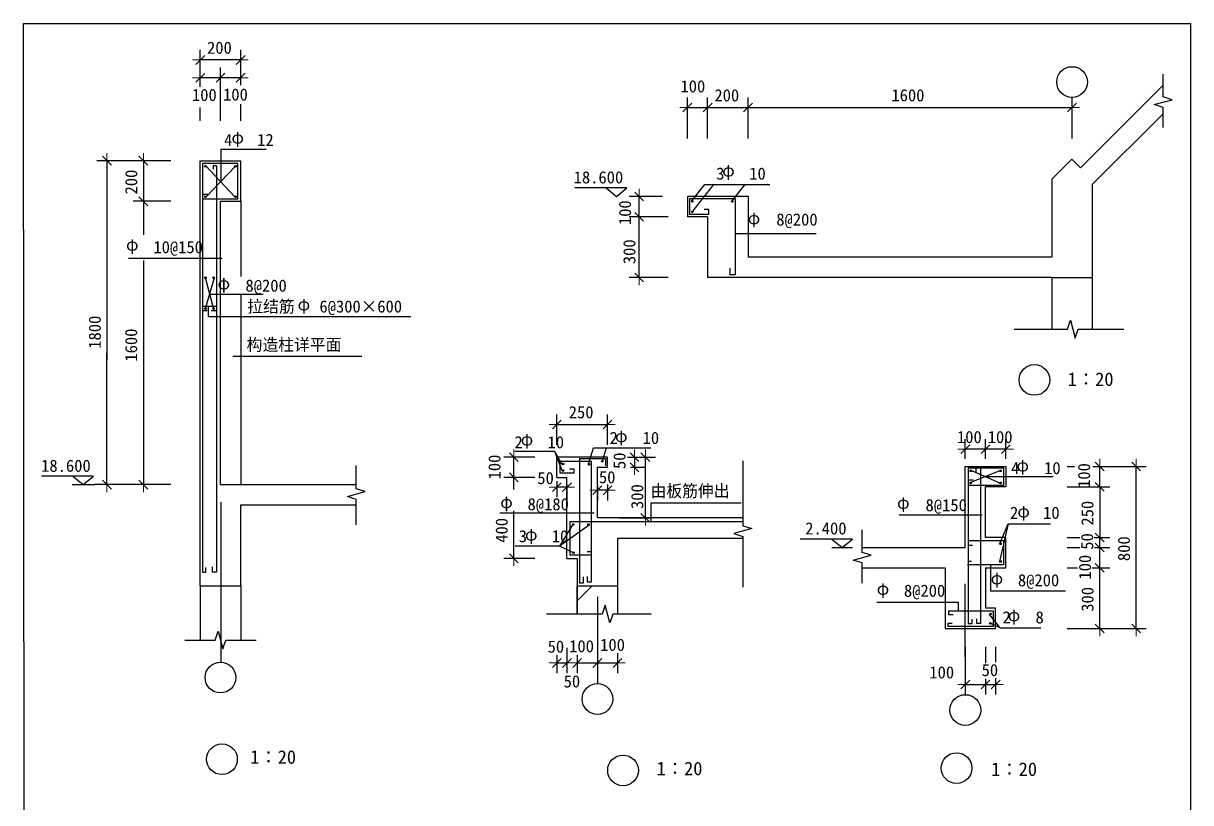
# Model space of a CAD drawing. Header units: metres. Extents: x -1759 to 27069, y -21294 to 19446.
# Drawn here: x -1759 to 27069, y 201 to 19446 of the extents above; entities that cross this region are included whole.
import ezdxf

# ---------------------------------------------------------------- set-up
doc = ezdxf.new("R2010")
doc.units = ezdxf.units.M
for name, color, linetype in [('BALCONY', 1, 'Continuous'), ('CIR', 7, 'Continuous'), ('DIM', 3, 'Continuous'), ('DOTE', 1, 'Continuous'), ('OTHER', 7, 'Continuous'), ('PUB_DIM', 3, 'Continuous'), ('PUB_TEXT', 7, 'Continuous'), ('PUB_WALL', 5, 'Continuous'), ('Q', 2, 'Continuous'), ('SLAB', 1, 'Continuous'), ('WALL', 5, 'Continuous'), ('附加箍筋', 1, 'Continuous')]:
    doc.layers.add(name, color=color, linetype=linetype)

# ---------------------------------------------------------------- blocks, each defined once
blk = doc.blocks.new('_DIMX')
at = {"lineweight": 15}
blk.add_line((-150, 0), (150, 0), dxfattribs=at)
blk.add_lwpolyline([(-87.76, -86.86), (86.86, 87.39)])

msp = doc.modelspace()

# ---------------------------------------------------------------- hatches: boundary and pattern name
h = msp.add_hatch()
h.set_pattern_fill('ANSI31', scale=1500)
h.paths.add_polyline_path([(23639.75, 13169.74), (23639.75, 11894.77), (24104.73, 11894.77), (24137.23, 12019.9), (24137.23, 11760.29), (24172.16, 11894.77), (24639.75, 11894.77), (24639.75, 13169.74)])
h = msp.add_hatch()
h.set_pattern_fill('ANSI31', scale=1500)
h.paths.add_polyline_path([(2609.26, 4215.84), (2979.26, 4215.84), (3049.26, 4435.84), (3169.26, 3995.84), (3239.26, 4215.84), (3609.26, 4215.84), (3609.26, 5554.18), (2609.26, 5554.18)])
at = {"layer": 'BALCONY'}
h = msp.add_hatch(dxfattribs=at)
h.set_pattern_fill('ANSI31', scale=1500)
h.paths.add_polyline_path([(11916.82, 5557.06), (11916.82, 4859.51), (12916.82, 4859.51), (12916.82, 5557.06)])

# ---------------------------------------------------------------- linework, layer by layer
for p, q in [((23639.75, 15594.01), (24134.73, 16088.98)), ((23639.75, 15594.01), (23639.75, 13669.74)), ((3609.26, 15051.24), (3609.26, 13190.97)), ((14639.75, 15169.74), (14639.75, 14669.74)), ((16139.75, 15169.74), (14639.75, 15169.74)), ((16139.75, 15169.74), (16139.75, 13669.74)), ((15139.75, 14669.74), (14639.75, 14669.74)), ((15139.75, 14669.74), (15139.75, 13169.74)), ((23639.75, 13669.74), (16139.75, 13669.74)), ((23639.75, 13169.74), (15139.75, 13169.74)), ((23639.75, 13169.74), (24639.75, 13169.74)), ((23639.75, 13169.74), (23639.75, 11894.77)), ((3609.26, 12736.75), (3609.26, 8054.18)), ((21503.68, 8500.96), (22503.68, 8500.96)), ((21503.68, 6500.96), (21503.68, 8500.96)), ((22503.68, 8500.96), (22503.68, 8000.96)), ((-555.36, 8054.18), (6.32, 8054.18)), ((55.08, 8054.18), (6.32, 8054.18)), ((22503.68, 8000.96), (22003.68, 8000.96)), ((22003.68, 6750.96), (22003.68, 8000.96)), ((12917.22, 6733.35), (12917.22, 5557.06)), ((22503.68, 6750.96), (22003.68, 6750.96)), ((22503.68, 6000.96), (22503.68, 6750.96)), ((18205.75, 6500.96), (18716.98, 6500.96)), ((18956.43, 6500.96), (21503.68, 6500.96)), ((18956.43, 6000.96), (21003.68, 6000.96)), ((19099.69, 5975.12), (19099.69, 5975.12)), ((19099.69, 5975.12), (19099.69, 5975.12)), ((21003.68, 6000.96), (21003.68, 4500.96)), ((22003.68, 6000.96), (22503.68, 6000.96)), ((22003.68, 6000.96), (22003.68, 5000.96)), ((22253.68, 5000.96), (22003.68, 5000.96)), ((22253.68, 4500.96), (22253.68, 5000.96)), ((21003.68, 4500.96), (22253.68, 4500.96))]:
    msp.add_line(p, q)
msp.add_lwpolyline([(-1759.39, 19445.88), (27062.61, 19445.88), (27069.46, -21293.91), (-1719.28, -21293.91)], close=True)
for points in [[(24134.73, 16088.98), (24346.86, 15876.85), (26390.83, 17920.83)], [(26390.83, 17213.72), (24639.75, 15462.64), (24639.75, 11894.77)]]:
    msp.add_lwpolyline(points)
for centre in [(24140.33, 17996.51), (23210.55, 10639.88), (3109.1, 3289.82), (12419.64, 2760.63), (21505.04, 2488.04), (3145.93, 1274.07), (13051.12, 997.23), (21288.51, 1054.07)]:
    msp.add_circle(centre, 379.25)
at = {"layer": 'CIR'}
for p, q in [((11916.82, 4859.51), (11916.82, 5557.06)), ((11916.82, 5557.06), (12916.82, 5557.06)), ((12916.82, 5557.06), (12916.82, 4859.51))]:
    msp.add_line(p, q, dxfattribs=at)
at = {"layer": 'DOTE'}
for p, q in [((3114.26, 7623.21), (3114.26, 3668.66)), ((21503.68, 3800.05), (21503.68, 5602.93)), ((12416.82, 5286.41), (12416.82, 3142.46))]:
    msp.add_line(p, q, dxfattribs=at)
at = {"layer": 'OTHER'}
for p, q in [((26390.83, 17630.17), (26390.83, 18187.54)), ((26610.83, 17560.17), (26390.83, 17630.17)), ((26170.83, 17440.17), (26610.83, 17560.17)), ((26390.83, 17370.17), (26170.83, 17440.17)), ((26390.83, 16870.17), (26390.83, 17370.17)), ((24030.96, 11893.73), (24100.96, 12113.73)), ((24100.96, 12113.73), (24220.96, 11673.73)), ((22710.93, 11893.73), (24030.96, 11893.73)), ((24220.96, 11673.73), (24290.96, 11893.73)), ((24290.96, 11893.73), (25419.43, 11893.73)), ((6462.33, 7951.32), (6462.33, 8531.02)), ((16009.26, 8645.13), (16009.26, 7037.13)), ((6242.33, 7761.32), (6682.33, 7881.32)), ((6682.33, 7881.32), (6462.33, 7951.32)), ((6462.33, 7691.32), (6242.33, 7761.32)), ((6462.33, 7059.37), (6462.33, 7691.32)), ((16229.26, 6967.13), (15789.26, 6847.13)), ((16009.26, 7037.13), (16229.26, 6967.13)), ((18956.43, 6380.96), (18956.43, 6938.33)), ((15789.26, 6847.13), (16009.26, 6777.13)), ((16009.26, 6777.13), (16009.26, 5520)), ((19176.43, 6310.96), (18956.43, 6380.96)), ((18736.43, 6190.96), (19176.43, 6310.96)), ((18956.43, 6120.96), (18736.43, 6190.96)), ((18956.43, 5620.96), (18956.43, 6120.96)), ((12606.82, 5079.51), (12536.82, 4859.51)), ((12726.82, 4639.51), (12606.82, 5079.51)), ((12536.82, 4859.51), (11158.18, 4859.51)), ((12796.82, 4859.51), (12726.82, 4639.51)), ((13746.47, 4859.51), (12796.82, 4859.51)), ((2979.26, 4215.84), (3049.26, 4435.84)), ((3049.26, 4435.84), (3169.26, 3995.84)), ((2229.26, 4215.84), (2979.26, 4215.84)), ((3169.26, 3995.84), (3239.26, 4215.84)), ((3239.26, 4215.84), (3989.26, 4215.84))]:
    msp.add_line(p, q, dxfattribs=at)
at = {"layer": 'PUB_DIM'}
for p, q in [((2609.26, 18312.87), (2609.26, 18792.04)), ((3609.26, 18312.87), (3609.26, 18792.04)), ((3608.26, 18542.04), (2610.26, 18542.04)), ((2609.23, 17876.5), (2609.23, 18352.91)), ((3109.23, 17039.01), (3109.23, 18352.91)), ((3109.23, 17039.01), (3109.23, 18352.91)), ((3609.23, 17916.25), (3609.23, 18352.91)), ((3108.23, 18102.91), (2610.23, 18102.91)), ((3608.23, 18102.91), (3110.23, 18102.91)), ((14639.75, 16601.07), (14639.75, 17616.95)), ((15139.75, 16601.07), (15139.75, 17616.95)), ((15139.75, 16601.07), (15139.75, 17616.95)), ((16139.75, 16601.07), (16139.75, 17616.95)), ((16139.75, 16601.07), (16139.75, 17616.95)), ((24139.75, 16601.07), (24139.75, 17616.95)), ((2609.23, 17039.01), (2609.23, 17369.76)), ((3609.23, 17039.01), (3609.23, 17449.25)), ((14640.75, 17366.95), (15138.75, 17366.95)), ((15140.75, 17366.95), (16138.75, 17366.95)), ((16140.75, 17366.95), (24138.75, 17366.95)), ((981.28, 16054.18), (55.08, 16054.18)), ((305.08, 16053.18), (305.08, 11130)), ((1881.28, 16054.18), (955.08, 16054.18)), ((1205.08, 16053.18), (1205.08, 15052.24)), ((13146.72, 15382.25), (11858.32, 15382.25)), ((12635.49, 15382.25), (12891.1, 15171.92)), ((12891.1, 15171.92), (13146.72, 15382.25)), ((1881.28, 15051.24), (955.08, 15051.24)), ((1881.28, 15051.24), (955.08, 15051.24)), ((1205.08, 15050.24), (1205.08, 14222.61)), ((14026.87, 15169.74), (13201.29, 15169.74)), ((13451.29, 15170.74), (13451.29, 15171.74)), ((13451.29, 14669.74), (13451.29, 15169.74)), ((14162.46, 14669.74), (13201.29, 14669.74)), ((14162.46, 14669.74), (13201.29, 14669.74)), ((13451.29, 14668.74), (13451.29, 14667.74)), ((13451.29, 13170.74), (13451.29, 14668.74)), ((1205.08, 13590.02), (1205.08, 8055.18)), ((14162.46, 13169.74), (13201.29, 13169.74)), ((305.08, 8055.18), (305.08, 11308.92)), ((11416.82, 9033.35), (11416.82, 9788.28)), ((11417.82, 9538.28), (12665.82, 9538.28)), ((12666.82, 9033.35), (12666.82, 9788.28)), ((21503.7, 8694.35), (21503.7, 9179.25)), ((22003.7, 8694.35), (22003.7, 9179.25)), ((22003.7, 8694.35), (22003.7, 9179.25)), ((22503.7, 8694.35), (22503.7, 9179.25)), ((10871.65, 8733.35), (10103.73, 8733.35)), ((10353.73, 8734.35), (10353.73, 8735.35)), ((10353.73, 8233.35), (10353.73, 8733.35)), ((13162.82, 8732.27), (13853.02, 8732.27)), ((13231.53, 8732.27), (13583, 8732.27)), ((13333, 8733.27), (13333, 8734.27)), ((13333, 8732.27), (13333, 8482.27)), ((13603.02, 7234.35), (13603.02, 8731.27)), ((22002.7, 8929.25), (21504.7, 8929.25)), ((22502.7, 8929.25), (22004.7, 8929.25)), ((13231.53, 8482.27), (13583, 8482.27)), ((13333, 8481.27), (13333, 8480.27)), ((24016.97, 8500.96), (24201.55, 8500.96)), ((24656.09, 8500.96), (25072.7, 8500.96)), ((24822.7, 7999.95), (24822.7, 8499.96)), ((24916.97, 8500.96), (25972.7, 8500.96)), ((25722.7, 4501.95), (25722.7, 8499.96)), ((-26.01, 8264.77), (-1314.4, 8264.77)), ((-537.24, 8264.77), (-281.62, 8054.44)), ((-281.62, 8054.44), (-26.01, 8264.77)), ((10871.65, 8233.35), (10103.73, 8233.35)), ((10871.65, 8233.35), (10103.73, 8233.35)), ((10353.73, 8232.35), (10353.73, 8231.35)), ((10353.73, 7933.73), (10353.73, 8232.35)), ((11416.82, 8139.09), (11416.82, 7743.45)), ((981.28, 8054.18), (55.08, 8054.18)), ((1881.28, 8054.18), (955.08, 8054.18)), ((11415.82, 7993.45), (11414.82, 7993.45)), ((11666.82, 7993.45), (11416.82, 7993.45)), ((11666.82, 8061.35), (11666.82, 7665.7)), ((11667.82, 7915.7), (11668.82, 7915.7)), ((12415.82, 7915.7), (12414.82, 7915.7)), ((12416.82, 8061.35), (12416.82, 7665.7)), ((12666.82, 7915.7), (12416.82, 7915.7)), ((12666.82, 8061.35), (12666.82, 7665.7)), ((12667.82, 7915.7), (12668.82, 7915.7)), ((24016.97, 7998.95), (25072.7, 7998.95)), ((24343.2, 7999.95), (25072.7, 7999.95)), ((24822.7, 7998.95), (24822.7, 6750.95)), ((10353.73, 6234.35), (10353.73, 7409.12)), ((12952.82, 7233.35), (13729.31, 7233.35)), ((18716.98, 6711.3), (17428.58, 6711.3)), ((18205.75, 6711.3), (18461.36, 6500.96)), ((18461.36, 6500.96), (18716.98, 6711.3)), ((24016.97, 6750.95), (24330.61, 6750.95)), ((24685.8, 6750.95), (25072.7, 6750.95)), ((24713.12, 6749.95), (25072.7, 6749.95)), ((24822.7, 6751.95), (24822.7, 6752.95)), ((24822.7, 6500.96), (24822.7, 6750.95)), ((24016.97, 6500.96), (24330.09, 6500.96)), ((24016.97, 6500.96), (24330.61, 6500.96)), ((24696.73, 6500.96), (25072.7, 6500.96)), ((24704.93, 6500.96), (25072.7, 6500.96)), ((24822.7, 6001.96), (24822.7, 6499.96)), ((24822.7, 6499.96), (24822.7, 6498.96)), ((10871.65, 6233.35), (10103.73, 6233.35)), ((24016.97, 6000.96), (24154.26, 6000.96)), ((24016.97, 6000.95), (24276.76, 6000.95)), ((24637.06, 6000.96), (25072.7, 6000.96)), ((24682.69, 6000.95), (25072.7, 6000.95)), ((24822.7, 4501.95), (24822.7, 5999.95)), ((24016.97, 4500.95), (25072.7, 4500.95)), ((24916.97, 4500.95), (25972.7, 4500.95)), ((21503.68, 4050.05), (21503.68, 2868.02)), ((22003.68, 4050.05), (22003.68, 3647.96)), ((22003.68, 4050.05), (22003.68, 3678.48)), ((22253.68, 4050.05), (22253.68, 3667.04)), ((11416.82, 3846.96), (11416.82, 3400.83)), ((11666.82, 4024.95), (11666.82, 3400.83)), ((11916.82, 3855.21), (11916.82, 3400.83)), ((12416.82, 4024.95), (12416.82, 3400.83)), ((12916.82, 3891.7), (12916.82, 3400.83)), ((11415.82, 3650.83), (11414.82, 3650.83)), ((11416.82, 3650.83), (11666.82, 3650.83)), ((11667.82, 3650.83), (11668.82, 3650.83)), ((11915.82, 3650.83), (11914.82, 3650.83)), ((11916.82, 3650.83), (12416.82, 3650.83)), ((12417.82, 3650.83), (12915.82, 3650.83)), ((12417.82, 3650.83), (12418.82, 3650.83)), ((12416.82, 3453.3), (12416.82, 3400.83)), ((22003.68, 3262.67), (22003.68, 2868.02)), ((22253.68, 3274.12), (22253.68, 2868.02)), ((21504.68, 3118.02), (22002.68, 3118.02)), ((22002.68, 3118.02), (22001.68, 3118.02)), ((22003.68, 3171.12), (22003.68, 2868.02)), ((22003.68, 3118.02), (22253.68, 3118.02)), ((22254.68, 3118.02), (22255.68, 3118.02))]:
    msp.add_line(p, q, dxfattribs=at)
at = {"layer": 'PUB_WALL'}
for p, q in [((11416.82, 8233.35), (11416.82, 8733.35)), ((12416.82, 7233.35), (12416.82, 8483.35)), ((11416.82, 8233.35), (11666.82, 8233.35)), ((11666.82, 6233.35), (11666.82, 8233.35)), ((11666.82, 6233.35), (11916.82, 6233.35))]:
    msp.add_line(p, q, dxfattribs=at)
at = {"layer": 'Q'}
for p, q in [((16004.95, 7233.35), (12416.82, 7233.35)), ((12916.82, 6733.35), (16004.95, 6733.35)), ((11916.82, 5557.06), (12916.82, 5557.06))]:
    msp.add_line(p, q, dxfattribs=at)
at = {"layer": 'SLAB'}
for p, q in [((3123.98, 15518.05), (3123.98, 16341.37)), ((3123.98, 16341.37), (4234.6, 16341.37)), ((3541.57, 15986.59), (2665.4, 15986.59)), ((2665.4, 15986.59), (2665.4, 5889.07)), ((2737.73, 15936.75), (3458.77, 15167.87)), ((3478.77, 15916.75), (2757.73, 15164.93)), ((3007.8, 15930.45), (2930.31, 15930.45)), ((2930.31, 15930.45), (2930.31, 15842.44)), ((3007.8, 15930.45), (3007.8, 5896.41)), ((3541.57, 15105.88), (3541.57, 15986.59)), ((14750.28, 15058.95), (15071.28, 15464.95)), ((14750.28, 14773.95), (15296.61, 15464.95)), ((15071.28, 15464.95), (16677.28, 15464.95)), ((15742.28, 15058.95), (16063.28, 15464.95)), ((2669.38, 15105.88), (2669.38, 15228)), ((2669.38, 15228), (2794, 15228)), ((3541.57, 15105.88), (2669.38, 15105.88)), ((14697.28, 14727.95), (14697.28, 15116.95)), ((14697.28, 15116.95), (15821.28, 15116.95)), ((15821.28, 15116.95), (15821.28, 13233.95)), ((15172.28, 14727.95), (14697.28, 14727.95)), ((15172.28, 14847.95), (15058.28, 14847.95)), ((15172.28, 14727.95), (15172.28, 14847.95)), ((15823.58, 14252.93), (17819.07, 14252.93)), ((15695.28, 13233.95), (15695.28, 13396.95)), ((2730.67, 13166.62), (2944.14, 12365.74)), ((2956.22, 13162.59), (2742.76, 12418.06)), ((15821.28, 13233.95), (15695.28, 13233.95)), ((2839.89, 12756.85), (4163.05, 12756.85)), ((2995.64, 12450.83), (2662.47, 12450.83)), ((2811.86, 12203.41), (2811.86, 12469.74)), ((2665.68, 12358), (2784.21, 12358)), ((2811.86, 12203.41), (7807.07, 12203.41)), ((3000.69, 12350.12), (2881.72, 12350.12)), ((3414.63, 11229.39), (6597.64, 11229.39)), ((12199.3, 8556.7), (12323.3, 8963.7)), ((12323.3, 8963.7), (13736.02, 8963.7)), ((12535.78, 8614.07), (12642.3, 8963.7)), ((11362.84, 8868.7), (10381.81, 8868.7)), ((11551.44, 8550.25), (11362.84, 8868.7)), ((11546.44, 8402.25), (11362.84, 8868.7)), ((11975.3, 8697.7), (12614.3, 8697.7)), ((11975.3, 8697.7), (11975.3, 5626.7)), ((12614.3, 8697.7), (12614.3, 8522.7)), ((11494.3, 8333.7), (11494.3, 8635.7)), ((11494.3, 8635.7), (12265.3, 8635.7)), ((11845.3, 8436.7), (11727.3, 8436.7)), ((11845.3, 8333.7), (11845.3, 8436.7)), ((12265.3, 8635.7), (12265.3, 5647.7)), ((22453.18, 8458.03), (21571.18, 8458.03)), ((21571.18, 8458.03), (21571.18, 4625.03)), ((22376.18, 8405.03), (21616.33, 8097.59)), ((21641.93, 8415.53), (22352.33, 8097.59)), ((21768.18, 8444.03), (21768.18, 8338.03)), ((21883.18, 8458.03), (21883.18, 4626.03)), ((22453.18, 8040.03), (22453.18, 8458.03)), ((11845.3, 8333.7), (11494.3, 8333.7)), ((21570.18, 8173.03), (21698.18, 8173.03)), ((22002.87, 8253.99), (23676.83, 8253.99)), ((21573.18, 8040.03), (22453.18, 8040.03)), ((13737.6, 7600.6), (13737.6, 7140.7)), ((15971.6, 7600.6), (13737.6, 7600.6)), ((12337.3, 7346.8), (10008.94, 7346.8)), ((21922.18, 7297.03), (19868.21, 7297.03)), ((11821.44, 7090.25), (11481.3, 6535.7)), ((12213.2, 7057.34), (11481.3, 6535.7)), ((11747.3, 6309.7), (11747.3, 7140.7)), ((11747.3, 7140.7), (16002.18, 7140.7)), ((22565.18, 7086.03), (22352.33, 6155.59)), ((22362.18, 6619.03), (22565.18, 7086.03)), ((22565.18, 7086.03), (23609.07, 7086.03)), ((21565.18, 6677.03), (22444.18, 6677.03)), ((22444.18, 6677.03), (22444.18, 6076.03)), ((11481.3, 6535.7), (10385.1, 6535.7)), ((11827.44, 6373.25), (11481.3, 6535.7)), ((12275.3, 6396.7), (12165.3, 6396.7)), ((21576.18, 6563.03), (21679.18, 6563.03)), ((12276.3, 6309.7), (11747.3, 6309.7)), ((22444.18, 6076.03), (21559.18, 6076.03)), ((21570.18, 6166.03), (21660.18, 6166.03)), ((22124.18, 6092.03), (22124.18, 5428.31)), ((2665.4, 5889.07), (2748.62, 5889.07)), ((2748.62, 5889.07), (2748.62, 6008.11)), ((2912.59, 5896.41), (2912.59, 6022.87)), ((3007.8, 5896.41), (2912.59, 5896.41)), ((12074.3, 5626.7), (12074.3, 5778.7)), ((12176.3, 5647.7), (12176.3, 5785.7)), ((11975.3, 5626.7), (12074.3, 5626.7)), ((12265.3, 5647.7), (12176.3, 5647.7)), ((22124.18, 5428.31), (23975.98, 5428.31)), ((19315.93, 5155.62), (21335.18, 5155.62)), ((21085.18, 4941.03), (22194.18, 4941.03)), ((21085.18, 4941.03), (21085.18, 4851.03)), ((21335.18, 4931.03), (21335.18, 5155.62)), ((22194.18, 4941.03), (22194.18, 4552.03)), ((21079.18, 4552.03), (21079.18, 4630.03)), ((21079.18, 4630.03), (21180.18, 4630.03)), ((21085.18, 4851.03), (21204.18, 4851.03)), ((21571.18, 4625.03), (21672.18, 4625.03)), ((21672.18, 4625.03), (21672.18, 4732.03)), ((21791.18, 4626.03), (21791.18, 4737.03)), ((21883.18, 4626.03), (21791.18, 4626.03)), ((22103.18, 4840.03), (22353.93, 4518.73)), ((22353.93, 4518.73), (22118.18, 4630.03)), ((22194.18, 4552.03), (21079.18, 4552.03)), ((22353.93, 4518.73), (23365.8, 4518.73))]:
    msp.add_line(p, q, dxfattribs=at)
for points in [[(2757.73, 15916.75, -1), (2717.73, 15916.75, -1)], [(3498.77, 15916.75, -1), (3458.77, 15916.75, -1)], [(2757.73, 15164.93, -1), (2717.73, 15164.93, -1)], [(3498.77, 15167.87, -1), (3458.77, 15167.87, -1)], [(14783.42, 15051.83, -1), (14743.42, 15051.83, -1)], [(15771.42, 15047.83, -1), (15731.42, 15047.83, -1)], [(14783.42, 14791.83, -1), (14743.42, 14791.83, -1)], [(2757.73, 13162.43, -1), (2717.73, 13162.43, -1)], [(2961.73, 13162.43, -1), (2921.73, 13162.43, -1)], [(2757.73, 12400.9, -1), (2717.73, 12400.9, -1)], [(2961.73, 12400.9, -1), (2921.73, 12400.9, -1)], [(12561.44, 8633.25, -1), (12521.44, 8633.25, -1)], [(11586.44, 8402.25, -1), (11546.44, 8402.25, -1)], [(11591.44, 8562.25, -1), (11551.44, 8562.25, -1)], [(12232.44, 8559.25, -1), (12192.44, 8559.25, -1)], [(21660.33, 8395.59, -1), (21620.33, 8395.59, -1)], [(22392.33, 8395.59, -1), (22352.33, 8395.59, -1)], [(21656.33, 8097.59, -1), (21616.33, 8097.59, -1)], [(22392.33, 8097.59, -1), (22352.33, 8097.59, -1)], [(11841.44, 7070.25, -1), (11801.44, 7070.25, -1)], [(12216.44, 7068.25, -1), (12176.44, 7068.25, -1)], [(11847.44, 6373.25, -1), (11807.44, 6373.25, -1)], [(22392.33, 6592.59, -1), (22352.33, 6592.59, -1)], [(22392.33, 6155.59, -1), (22352.33, 6155.59, -1)], [(22142.33, 4631.59, -1), (22102.33, 4631.59, -1)], [(22145.33, 4859.59, -1), (22105.33, 4859.59, -1)]]:
    msp.add_lwpolyline(points, format="xyb", close=True, dxfattribs=at)
at = {"layer": 'WALL'}
for p, q in [((2609.26, 16051.24), (3609.26, 16051.24)), ((2609.26, 5554.18), (2609.26, 16051.24)), ((3609.26, 15051.24), (3609.26, 16051.24)), ((3109.26, 15051.24), (3609.26, 15051.24)), ((3109.26, 8054.18), (3109.26, 15051.24)), ((11416.82, 8233.35), (11416.82, 8733.35)), ((12666.82, 8733.35), (11416.82, 8733.35)), ((12666.82, 8483.35), (12666.82, 8733.35)), ((12416.82, 7233.35), (12416.82, 8483.35)), ((12416.82, 8483.35), (12666.82, 8483.35)), ((11416.82, 8233.35), (11666.82, 8233.35)), ((11666.82, 6233.35), (11666.82, 8233.35)), ((3109.26, 8054.18), (6462.33, 8054.18)), ((3609.26, 5554.18), (3609.26, 7554.18)), ((3609.26, 7554.18), (6462.33, 7554.18)), ((16004.95, 7233.35), (12416.82, 7233.35)), ((12917.22, 6733.35), (16004.95, 6733.35)), ((11666.82, 6233.35), (11916.82, 6233.35)), ((11916.82, 6233.35), (11916.82, 5557.06)), ((2609.26, 5554.18), (2609.26, 4215.84)), ((2609.26, 5554.18), (3609.26, 5554.18)), ((3609.26, 5554.18), (3609.26, 4215.84)), ((11916.82, 5557.06), (11916.82, 4859.51)), ((11916.82, 5557.06), (12916.82, 5557.06)), ((12916.82, 5557.06), (12916.82, 4859.51))]:
    msp.add_line(p, q, dxfattribs=at)
at = {"layer": '附加箍筋'}
msp.add_line((3152.63, 13634.74), (835.84, 13634.74), dxfattribs=at)

# ---------------------------------------------------------------- block references
at = {"layer": 'PUB_DIM', "xscale": 1.25, "yscale": 1.25, "zscale": 1.25}
for p, rotation in [((2609.26, 18542.04), 180), ((2609.23, 18102.91), 180), ((14639.75, 17366.95), 180), ((15139.75, 17366.95), 180), ((305.08, 16054.18), 90), ((1205.08, 16054.18), 90), ((13451.29, 15169.74), 270), ((1205.08, 15051.24), 270), ((13451.29, 14669.74), 90), ((13451.29, 13169.74), 270), ((11416.82, 9538.28), 180), ((21503.7, 8929.25), 180), ((22003.7, 8929.25), 180), ((10353.73, 8733.35), 270), ((13333, 8482.27), 90), ((13333, 8732.27), 270), ((13603.02, 8732.27), 90), ((24822.7, 8500.96), 90), ((25722.7, 8500.96), 90), ((10353.73, 8233.35), 90), ((305.08, 8054.18), 270), ((1205.08, 8054.18), 270), ((11666.82, 7993.45), 180), ((24822.7, 7999.95), 90), ((12666.82, 7915.7), 180), ((13603.02, 7233.35), 270), ((24822.7, 6749.95), 270), ((24822.7, 6500.96), 90), ((10353.73, 6233.35), 270), ((24822.7, 6000.95), 90), ((24822.7, 4500.95), 270), ((25722.7, 4500.95), 270), ((11666.82, 3650.83), 180), ((12416.82, 3650.83), 180), ((12416.82, 3650.83), 180), ((21503.68, 3118.02), 180), ((22253.68, 3118.02), 180)]:
    msp.add_blockref('_DIMX', p, dxfattribs=dict(at, rotation=rotation))
for p in [(3609.26, 18542.04), (3109.23, 18102.91), (3609.23, 18102.91), (16139.75, 17366.95), (24139.75, 17366.95), (12666.82, 9538.28), (22003.7, 8929.25), (22503.7, 8929.25), (11416.82, 7993.45), (12416.82, 7915.7), (11416.82, 3650.83), (11916.82, 3650.83), (12916.82, 3650.83), (22003.68, 3118.02)]:
    msp.add_blockref('_DIMX', p, dxfattribs=at)

# ---------------------------------------------------------------- texts
for s, p in [('200', (2777.18, 18693.77)), ('100', (14469.41, 17740.74)), ('100', (2404.16, 17528.44)), ('100', (3172.95, 17538.38)), ('200', (15307.67, 17518.69)), ('1600', (19679.35, 17520.42)), ('250', (11709.74, 9692.62)), ('100', (21297.9, 9080.12)), ('100', (22058.48, 9080.12)), ('50', (10933.69, 8067.31)), ('50', (12455.19, 8088.28)), ('50', (11188.55, 3905.64)), ('100', (11720.53, 3914.76)), ('100', (12486.01, 3948.83)), ('100', (20615.68, 3268.89)), ('50', (21906.72, 3325.77)), ('50', (11584.66, 3046.05))]:
    msp.add_text(s, height=300).set_placement(p)
for s, p in [('200', (1053.34, 15220.63)), ('100', (13248.3, 14464.05)), ('300', (13356.61, 13498.69)), ('1800', (154.21, 11410.37)), ('1600', (1051.61, 11092.3)), ('100', (10025.07, 8183.06)), ('50', (13112.79, 8439.87)), ('100', (24585.27, 7972.7)), ('300', (13549.79, 7452.93)), ('250', (24668.37, 7042.87)), ('400', (10201.99, 6619.22)), ('50', (24662.09, 6447.07)), ('800', (25570.97, 6166.28)), ('100', (24608.44, 5709.14)), ('300', (24670.97, 4915.4))]:
    msp.add_text(s, height=300, rotation=90).set_placement(p)
at = {"layer": 'DIM'}
for s, p in [('18.600', (11831.55, 15493.42)), ('18.600', (-1319.71, 8370.94)), ('2.400', (17550.3, 6823.76))]:
    msp.add_text(s, height=300, dxfattribs=at).set_placement(p)
at = {"layer": 'PUB_TEXT'}
for p in [(24031.94, 10492.19), (3842.3, 1161.75), (13879.97, 878.1), (22141.99, 860.71)]:
    msp.add_text('1∶20', height=333, dxfattribs=at).set_placement(p)
at = {"layer": 'Q'}
for p in [(3380.67, 16476.76), (15499.79, 15663.12), (16129.9, 14486.63), (776.23, 13831.89), (3036.7, 12876.8), (5013.9, 12357.78), (10523.32, 9022.34), (12853.49, 9103.19), (22767.62, 8380.7), (10018.72, 7474.62), (19817.91, 7458.54), (22790.45, 7244.67), (10629.03, 6674.19), (22130.35, 5593.18), (19315.71, 5335.41), (22552.02, 4681.75)]:
    msp.add_text('φ', height=300, dxfattribs=at).set_placement(p)
at = {"layer": 'SLAB'}
for s, p in [('4   12', (3198.43, 16416.09)), ('3   10', (15351.59, 15586.25)), ('   8@200', (16224.27, 14452.39)), ('   10@150', (840.11, 13769.99)), ('   8@200', (3114, 12819.93)), ('拉结筋   6@300×600', (3770.91, 12304.63)), ('构造柱详平面', (3755.33, 11360.95)), ('2   10', (10370, 8951.66)), ('2   10', (12718.37, 9058.87)), ('4   10', (22634.25, 8313.24)), ('由板筋伸出', (13730.6, 7749.07)), ('   8@180', (10081.28, 7420.94)), ('   8@150', (19909.93, 7398.73)), ('2   10', (22608.61, 7209.91)), ('3   10', (10475.17, 6631)), ('   8@200', (22190.85, 5543.08)), ('   8@200', (19376.21, 5285.31)), ('2   8', (22422.1, 4626.92))]:
    msp.add_text(s, height=300, dxfattribs=at).set_placement(p)

doc.saveas('drawing.dxf')
